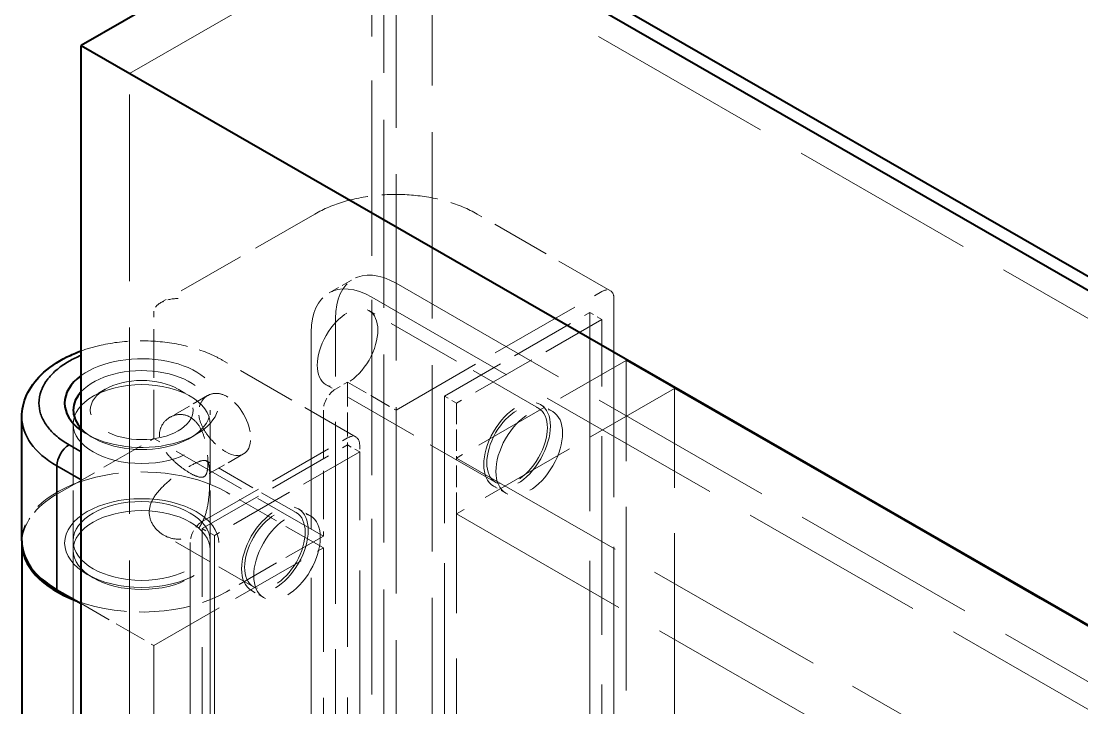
# Model space of a CAD drawing. Header units: millimetres. Extents: x 0 to 2378, y 0 to 1682.
# Drawn here: x 2101.38 to 2126.15, y 1520.25 to 1536.3 of the extents above; entities that cross this region are included whole.
import ezdxf

# ---------------------------------------------------------------- set-up
doc = ezdxf.new("R2010")
doc.units = ezdxf.units.MM
doc.header["$LTSCALE"] = 2
doc.linetypes.add('DASHED', pattern=[0.2067, 0.1654, -0.0413])
for name, color, linetype, lineweight in [('가려진 것(ISO)', 2, 'DASHED', 18), ('가시적인 것(ISO)', 3, 'Continuous', 40), ('가시적인 좁은 것(ISO)', 3, 'Continuous', 35)]:
    doc.layers.add(name, color=color, linetype=linetype, lineweight=lineweight)

msp = doc.modelspace()

# ---------------------------------------------------------------- linework, layer by layer
at = {"layer": '가려진 것(ISO)', "ltscale": 12.393773}
msp.add_line((2109.5655, 1510.3192), (2109.5655, 1539.6406), dxfattribs=at)
at = {"layer": '가려진 것(ISO)', "ltscale": 13.269882}
msp.add_line((2109.8483, 1539.4777), (2109.8483, 1413.9012), dxfattribs=at)
at = {"layer": '가려진 것(ISO)', "ltscale": 13.202866}
for p, q in [((2230.6221, 1470.2519), (2110.9797, 1539.1495)), ((2110.1312, 1538.6608), (2229.7736, 1469.7633)), ((2103.9086, 1535.0775), (2223.5511, 1466.18))]:
    msp.add_line(p, q, dxfattribs=at)
at = {"layer": '가려진 것(ISO)', "ltscale": 13.16608}
for p, q in [((2110.9797, 1539.1495), (2110.9797, 1414.5553)), ((2110.1312, 1414.0666), (2110.1312, 1538.6608)), ((2103.9086, 1410.4833), (2103.9086, 1535.0775))]:
    msp.add_line(p, q, dxfattribs=at)
at = {"layer": '가려진 것(ISO)', "ltscale": 10.643445}
msp.add_line((2110.1312, 1538.6608), (2103.9086, 1535.0775), dxfattribs=at)
at = {"layer": '가려진 것(ISO)', "ltscale": 4.840015}
msp.add_line((2108.2345, 1531.7916), (2104.6408, 1529.7221), dxfattribs=at)
at = {"layer": '가려진 것(ISO)', "ltscale": 4.190233}
for p, q in [((2115.1391, 1529.9999), (2112.0278, 1531.7916)), ((2109.1994, 1526.5795), (2106.0881, 1528.3711))]:
    msp.add_line(p, q, dxfattribs=at)
at = {"layer": '가려진 것(ISO)', "ltscale": 0.761779}
msp.add_line((2108.5674, 1529.9471), (2109.1331, 1530.2728), dxfattribs=at)
at = {"layer": '가려진 것(ISO)', "ltscale": 13.245917}
for p, q in [((2110.1312, 1530.1747), (2222.4197, 1465.5121)), ((2221.854, 1465.1863), (2109.5655, 1529.849))]:
    msp.add_line(p, q, dxfattribs=at)
at = {"layer": '가려진 것(ISO)', "ltscale": 6.475868}
msp.add_line((2110.1312, 1527.2114), (2114.9395, 1529.9803), dxfattribs=at)
at = {"layer": '가려진 것(ISO)', "ltscale": 14.029995}
for p, q in [((2115.2223, 1529.8162), (2115.2223, 1510.8491)), ((2114.6566, 1529.4904), (2114.6566, 1510.5233)), ((2114.9395, 1510.3604), (2114.9395, 1529.3275))]:
    msp.add_line(p, q, dxfattribs=at)
at = {"layer": '가려진 것(ISO)', "ltscale": 3.428354}
for p, q in [((2104.4743, 1526.5472), (2104.4743, 1529.4904)), ((2108.4341, 1527.2101), (2108.4341, 1524.2669))]:
    msp.add_line(p, q, dxfattribs=at)
at = {"layer": '가려진 것(ISO)', "ltscale": 5.33305}
for p, q in [((2113.4586, 1527.2541), (2109.4988, 1529.5344)), ((2115.5052, 1528.3705), (2111.5454, 1526.0902)), ((2112.4605, 1525.5209), (2108.5008, 1527.8012)), ((2108.4341, 1524.2669), (2104.4743, 1526.5472)), ((2104.4743, 1521.7099), (2108.4341, 1523.9902))]:
    msp.add_line(p, q, dxfattribs=at)
at = {"layer": '가려진 것(ISO)', "ltscale": 4.571172}
for p, q in [((2111.2625, 1527.5359), (2114.6566, 1529.4904)), ((2114.9395, 1529.3275), (2111.5454, 1527.373)), ((2105.6057, 1524.6053), (2108.9998, 1526.5599)), ((2105.6057, 1524.4418), (2108.9998, 1526.3964)), ((2109.2826, 1526.2335), (2105.8885, 1524.2789))]:
    msp.add_line(p, q, dxfattribs=at)
at = {"layer": '가려진 것(ISO)', "ltscale": 0.380839}
for p, q in [((2114.9395, 1529.3275), (2114.6566, 1529.4904)), ((2108.7169, 1527.7), (2108.9998, 1527.8629)), ((2111.5454, 1527.373), (2111.2625, 1527.5359)), ((2113.7914, 1527.1779), (2113.5085, 1527.3408)), ((2109.2826, 1526.2335), (2108.9998, 1526.3964)), ((2112.6935, 1525.2714), (2112.4106, 1525.4343)), ((2108.1345, 1524.7379), (2107.8517, 1524.9007)), ((2105.8885, 1524.2789), (2105.6057, 1524.4418)), ((2107.0366, 1522.8314), (2106.7538, 1522.9943))]:
    msp.add_line(p, q, dxfattribs=at)
at = {"layer": '가려진 것(ISO)', "ltscale": 12.83912}
msp.add_line((2108.7169, 1416.5325), (2108.7169, 1529.354), dxfattribs=at)
at = {"layer": '가려진 것(ISO)', "ltscale": 13.879266}
msp.add_line((2108.1513, 1529.0283), (2108.1513, 1514.9558), dxfattribs=at)
at = {"layer": '가려진 것(ISO)', "ltscale": 12.965651}
msp.add_line((2115.5052, 1418.8191), (2115.5052, 1528.3705), dxfattribs=at)
at = {"layer": '가려진 것(ISO)', "ltscale": 12.912267}
for p, q in [((2115.5052, 1528.3705), (2224.9653, 1465.3366)), ((2111.5454, 1526.0902), (2221.0055, 1463.0563))]:
    msp.add_line(p, q, dxfattribs=at)
at = {"layer": '가려진 것(ISO)', "ltscale": 0.53863}
for p, q in [((2103.3397, 1527.6975), (2103.0557, 1527.5327)), ((2105.0432, 1527.6975), (2105.3272, 1527.5327))]:
    msp.add_line(p, q, dxfattribs=at)
at = {"layer": '가려진 것(ISO)', "ltscale": 1.523657}
msp.add_line((2108.9998, 1527.8629), (2110.1312, 1527.2114), dxfattribs=at)
at = {"layer": '가려진 것(ISO)', "ltscale": 1.708245}
msp.add_line((2108.9998, 1527.8629), (2108.9998, 1526.3964), dxfattribs=at)
at = {"layer": '가려진 것(ISO)', "ltscale": 6.856808}
msp.add_line((2116.6365, 1527.7164), (2111.5454, 1524.7846), dxfattribs=at)
at = {"layer": '가려진 것(ISO)', "ltscale": 12.810837}
for p, q in [((2116.6365, 1419.4732), (2116.6365, 1527.7164)), ((2111.5454, 1416.5414), (2111.5454, 1524.7846))]:
    msp.add_line(p, q, dxfattribs=at)
at = {"layer": '가려진 것(ISO)', "ltscale": 13.235192}
for p, q in [((2116.6365, 1527.7164), (2224.9653, 1465.334)), ((2111.5454, 1524.7846), (2219.8741, 1462.4022))]:
    msp.add_line(p, q, dxfattribs=at)
at = {"layer": '가려진 것(ISO)', "ltscale": 1.185965}
msp.add_line((2105.7315, 1527.5492), (2104.8508, 1527.042), dxfattribs=at)
at = {"layer": '가려진 것(ISO)', "ltscale": 11.309377}
msp.add_line((2111.2625, 1519.8913), (2111.2625, 1527.5359), dxfattribs=at)
at = {"layer": '가려진 것(ISO)', "ltscale": 3.561683}
for p, q in [((2102.5915, 1524.1531), (2102.5915, 1527.2107)), ((2105.7915, 1524.1531), (2105.7915, 1527.2107))]:
    msp.add_line(p, q, dxfattribs=at)
at = {"layer": '가려진 것(ISO)', "ltscale": 1.494249}
msp.add_line((2111.5454, 1527.373), (2111.5454, 1526.0902), dxfattribs=at)
at = {"layer": '가려진 것(ISO)', "ltscale": 12.578616}
for p, q in [((2102.5915, 1509.8787), (2102.5915, 1526.8837)), ((2105.7915, 1509.8787), (2105.7915, 1526.8837)), ((2102.5915, 1511.1868), (2102.5915, 1523.9406)), ((2105.7915, 1511.1868), (2105.7915, 1523.9406))]:
    msp.add_line(p, q, dxfattribs=at)
at = {"layer": '가려진 것(ISO)', "ltscale": 3.047415}
for p, q in [((2102.2116, 1525.2442), (2104.4743, 1526.5472)), ((2108.4341, 1523.9902), (2106.1714, 1525.2933)), ((2108.4341, 1524.2669), (2106.1714, 1522.9639))]:
    msp.add_line(p, q, dxfattribs=at)
at = {"layer": '가려진 것(ISO)', "ltscale": 0.269265}
for p, q in [((2103.0557, 1526.5618), (2102.9138, 1526.6441)), ((2105.3272, 1526.5618), (2105.4691, 1526.6441)), ((2103.0557, 1523.2916), (2102.9138, 1523.3739)), ((2105.3272, 1523.2916), (2105.4691, 1523.3739))]:
    msp.add_line(p, q, dxfattribs=at)
at = {"layer": '가려진 것(ISO)', "ltscale": 14.271892}
for p, q in [((2108.9998, 1526.3964), (2108.9998, 1507.1022)), ((2109.2826, 1506.9394), (2109.2826, 1526.2335)), ((2105.6057, 1505.1477), (2105.6057, 1524.4418)), ((2105.8885, 1524.2789), (2105.8885, 1504.9848))]:
    msp.add_line(p, q, dxfattribs=at)
at = {"layer": '가려진 것(ISO)', "ltscale": 0.188899}
msp.add_line((2109.2826, 1526.3957), (2109.2826, 1526.2335), dxfattribs=at)
at = {"layer": '가려진 것(ISO)', "ltscale": 1.240737}
msp.add_line((2106.5706, 1526.186), (2105.6493, 1525.6555), dxfattribs=at)
at = {"layer": '가려진 것(ISO)', "ltscale": 2.822714}
for p, q in [((2107.8018, 1524.8141), (2105.7059, 1526.021)), ((2106.8037, 1523.0809), (2104.7078, 1524.2879))]:
    msp.add_line(p, q, dxfattribs=at)
at = {"layer": '가려진 것(ISO)', "ltscale": 1.520716}
msp.add_line((2111.5454, 1524.7846), (2111.5454, 1526.0902), dxfattribs=at)
at = {"layer": '가려진 것(ISO)', "ltscale": 15.960428}
msp.add_line((2105.3228, 1513.327), (2105.3228, 1524.1154), dxfattribs=at)
at = {"layer": '가려진 것(ISO)', "ltscale": 12.997904}
msp.add_line((2108.4341, 1510.8114), (2108.4341, 1523.9902), dxfattribs=at)
at = {"layer": '가려진 것(ISO)', "ltscale": 2.285536}
msp.add_line((2102.7772, 1522.6872), (2104.4743, 1521.7099), dxfattribs=at)
at = {"layer": '가려진 것(ISO)', "ltscale": 10.405023}
msp.add_line((2104.4743, 1521.7099), (2104.4743, 1514.6767), dxfattribs=at)
at = {"layer": '가려진 것(ISO)', "ltscale": 2.991791}
for centre in [(2110.1312, 1528.5397), (2109.5655, 1528.2139)]:
    msp.add_ellipse(centre, major_axis=(-0.9981, 1.7332), ratio=0.5780931, start_param=5.4997209, end_param=7.0705172, dxfattribs=at)
at = {"layer": '가려진 것(ISO)', "ltscale": 0.598278}
for centre, start_param, end_param in [((2114.9395, 1529.6533), 5.4958534, 7.0666498), ((2108.7169, 1527.373), 0.7834645, 2.3542608), ((2108.9998, 1526.2328), 5.4958534, 7.0666498), ((2105.6057, 1524.2783), 0.7834645, 2.3542608)]:
    msp.add_ellipse(centre, major_axis=(0.1996, 0.3466), ratio=0.5780931, start_param=start_param, end_param=end_param, dxfattribs=at)
at = {"layer": '가려진 것(ISO)', "ltscale": 0.727532}
msp.add_ellipse((2105.04, 1529.4904), major_axis=(0.5657, 0), ratio=0.5780931, start_param=1.5707963, end_param=3.1415927, dxfattribs=at)
at = {"layer": '가려진 것(ISO)', "ltscale": 5.983681}
for centre in [(2108.9998, 1528.6678), (2112.9596, 1526.3875), (2107.3027, 1523.9475)]:
    msp.add_ellipse(centre, major_axis=(-0.499, -0.8666), ratio=0.5780931, dxfattribs=at)
at = {"layer": '가려진 것(ISO)', "ltscale": 10.774666}
msp.add_ellipse((2104.1915, 1527.3743), major_axis=(1.8, 0), ratio=0.5758617, start_param=3.8086038, end_param=8.7577668, dxfattribs=at)
at = {"layer": '가려진 것(ISO)', "ltscale": 10.275366}
msp.add_ellipse((2104.1915, 1527.2107), major_axis=(1.6, 0), ratio=0.5758617, start_param=3.6282876, end_param=8.938083, dxfattribs=at)
at = {"layer": '가려진 것(ISO)', "ltscale": 12.159042}
for centre in [(2104.1915, 1526.8837), (2104.1915, 1524.1531), (2104.1915, 1523.9406)]:
    msp.add_ellipse(centre, major_axis=(-1.6, 0), ratio=0.5758617, dxfattribs=at)
at = {"layer": '가려진 것(ISO)', "ltscale": 7.180437}
msp.add_ellipse((2104.1915, 1527.2107), major_axis=(-1.2, 0), ratio=0.5758617, dxfattribs=at)
at = {"layer": '가려진 것(ISO)', "ltscale": 2.393412}
msp.add_ellipse((2106.1714, 1526.8793), major_axis=(0.3992, -0.6933), ratio=0.5780931, start_param=5.4997209, end_param=8.6413135, dxfattribs=at)
at = {"layer": '가려진 것(ISO)', "ltscale": 6.582059}
for centre in [(2112.9596, 1526.3875), (2113.2424, 1526.2246), (2107.3027, 1523.9475), (2107.5856, 1523.7846)]:
    msp.add_ellipse(centre, major_axis=(0.5489, 0.9532), ratio=0.5780931, dxfattribs=at)
at = {"layer": '가려진 것(ISO)', "ltscale": 6.28287}
msp.add_ellipse((2104.1915, 1524.1531), major_axis=(-2.8, 0), ratio=0.5758617, start_param=3.9269908, end_param=6.2831853, dxfattribs=at)
at = {"layer": '가려진 것(ISO)', "ltscale": 2.05366}
msp.add_ellipse((2104.1915, 1524.1041), major_axis=(-2.8, 0), ratio=0.5758617, start_param=5.4977871, end_param=6.2679737, dxfattribs=at)
at = {"layer": '가려진 것(ISO)', "ltscale": 13.678923}
msp.add_ellipse((2104.1915, 1524.1041), major_axis=(-1.8, 0), ratio=0.5758617, dxfattribs=at)
at = {"layer": '가려진 것(ISO)', "ltscale": 3.634448}
msp.add_ellipse((2104.1915, 1524.1041), major_axis=(-2.8, 0), ratio=0.5758617, start_param=0.9931922, end_param=2.3561945, dxfattribs=at)
at = {"layer": '가려진 것(ISO)', "ltscale": 3.96278}
msp.add_open_spline([(2108.2345, 1531.7916), (2108.4436, 1531.912), (2108.6782, 1532.0094), (2109.1797, 1532.1565), (2109.4467, 1532.2062), (2109.992, 1532.256), (2110.2703, 1532.256), (2110.8156, 1532.2062), (2111.0826, 1532.1565), (2111.5841, 1532.0094), (2111.8187, 1531.912), (2112.0278, 1531.7916)], degree=3, knots=[1.5707963, 1.5707963, 1.5707963, 1.5707963, 1.8849556, 1.8849556, 2.1991149, 2.1991149, 2.5132741, 2.5132741, 2.8274334, 2.8274334, 3.1415927, 3.1415927, 3.1415927, 3.1415927], dxfattribs=at)
at = {"layer": '가려진 것(ISO)', "ltscale": 3.392894}
msp.add_open_spline([(2102.7772, 1528.5932), (2102.9256, 1528.6469), (2103.0812, 1528.6917), (2103.5248, 1528.7902), (2103.8233, 1528.8243), (2104.4206, 1528.8333), (2104.7193, 1528.8085), (2105.2923, 1528.7015), (2105.5664, 1528.6191), (2105.9099, 1528.4673), (2106.0012, 1528.4212), (2106.0881, 1528.3711)], degree=3, knots=[1.7946577, 1.7946577, 1.7946577, 1.7946577, 1.9882917, 1.9882917, 2.330144, 2.330144, 2.6697254, 2.6697254, 3.0109899, 3.0109899, 3.1415927, 3.1415927, 3.1415927, 3.1415927], dxfattribs=at)
at = {"layer": '가려진 것(ISO)', "ltscale": 2.40572}
msp.add_open_spline([(2106.1714, 1527.5333), (2106.0999, 1527.5745), (2106.0197, 1527.5992), (2105.8651, 1527.6036), (2105.7908, 1527.5836), (2105.6702, 1527.5137), (2105.6156, 1527.4591), (2105.542, 1527.3223), (2105.5231, 1527.2402), (2105.5231, 1527.0749), (2105.542, 1526.9814), (2105.6156, 1526.7962), (2105.6702, 1526.7043), (2105.7908, 1526.543), (2105.8651, 1526.4626), (2106.0197, 1526.3243), (2106.0999, 1526.2664), (2106.1714, 1526.2253)], degree=3, knots=[-0.90954053, -0.90954053, -0.90954053, -0.90954053, -0.8337547, -0.8337547, -0.75796886, -0.75796886, -0.68216461, -0.68216461, -0.60636035, -0.60636035, -0.5305561, -0.5305561, -0.45475184, -0.45475184, -0.37896601, -0.37896601, -0.30318018, -0.30318018, -0.30318018, -0.30318018], dxfattribs=at)
at = {"layer": '가려진 것(ISO)', "ltscale": 4.870889}
msp.add_open_spline([(2104.6056, 1526.6291), (2104.6056, 1526.5452), (2104.6293, 1526.4537), (2104.7175, 1526.2771), (2104.7814, 1526.1916), (2104.9179, 1526.0416), (2105.0001, 1525.9665), (2105.1665, 1525.835), (2105.2504, 1525.7783), (2105.3952, 1525.695), (2105.464, 1525.6636), (2105.5757, 1525.6351), (2105.619, 1525.6378), (2105.6806, 1525.6738), (2105.7032, 1525.7095), (2105.7311, 1525.8192), (2105.7369, 1525.8937), (2105.7369, 1525.9776), (2105.7369, 1526.0616), (2105.7311, 1526.1634), (2105.7032, 1526.3747), (2105.6806, 1526.4841), (2105.619, 1526.6771), (2105.5757, 1526.7746), (2105.464, 1526.9377), (2105.3952, 1527.003), (2105.2504, 1527.0864), (2105.1665, 1527.109), (2105.0001, 1527.1061), (2104.9179, 1527.0809), (2104.7814, 1527.0019), (2104.7175, 1526.9424), (2104.6293, 1526.7979), (2104.6056, 1526.7131), (2104.6056, 1526.6291)], degree=3, knots=[-0.6150249, -0.6150249, -0.6150249, -0.6150249, -0.5380418, -0.5380418, -0.4610588, -0.4610588, -0.3842856, -0.3842856, -0.3075124, -0.3075124, -0.2307393, -0.2307393, -0.1539661, -0.1539661, -0.076983, -0.076983, 0, 0, 0, 0.076983, 0.076983, 0.1539661, 0.1539661, 0.2307393, 0.2307393, 0.3075124, 0.3075124, 0.3842856, 0.3842856, 0.4610588, 0.4610588, 0.5380418, 0.5380418, 0.6150249, 0.6150249, 0.6150249, 0.6150249], dxfattribs=at)
at = {"layer": '가려진 것(ISO)', "ltscale": 6.162827}
msp.add_open_spline([(2105.3228, 1525.9052), (2105.2313, 1525.8525), (2105.1233, 1525.7824), (2104.9063, 1525.623), (2104.7976, 1525.5334), (2104.6144, 1525.3557), (2104.5265, 1525.2545), (2104.4025, 1525.0423), (2104.3675, 1524.9301), (2104.3675, 1524.8234), (2104.3675, 1524.7167), (2104.4025, 1524.608), (2104.5265, 1524.4204), (2104.6144, 1524.3419), (2104.7976, 1524.2359), (2104.9063, 1524.2003), (2105.1233, 1524.1909), (2105.2313, 1524.2174), (2105.4144, 1524.3228), (2105.4982, 1524.4068), (2105.6285, 1524.6162), (2105.6753, 1524.7414), (2105.7376, 1524.9888), (2105.7572, 1525.1292), (2105.7787, 1525.4005), (2105.7817, 1525.5311), (2105.7817, 1525.7445), (2105.7787, 1525.8348), (2105.7572, 1525.9633), (2105.7376, 1526.0025), (2105.6753, 1526.0389), (2105.6285, 1526.0388), (2105.4982, 1525.9983), (2105.4144, 1525.9579), (2105.3228, 1525.9052)], degree=3, knots=[1.1697274, 1.1697274, 1.1697274, 1.1697274, 1.266818, 1.266818, 1.3639085, 1.3639085, 1.4617725, 1.4617725, 1.5596365, 1.5596365, 1.5596365, 1.6575005, 1.6575005, 1.7553644, 1.7553644, 1.852455, 1.852455, 1.9495456, 1.9495456, 2.0466362, 2.0466362, 2.1437268, 2.1437268, 2.2415908, 2.2415908, 2.3394547, 2.3394547, 2.4373187, 2.4373187, 2.5351827, 2.5351827, 2.6322733, 2.6322733, 2.7293639, 2.7293639, 2.7293639, 2.7293639], dxfattribs=at)
at = {"layer": '가시적인 것(ISO)'}
for p, q in [((2109.5655, 1539.6406), (2102.7772, 1535.7315)), ((2230.3393, 1470.0916), (2109.5655, 1539.6406)), ((2230.6221, 1470.2545), (2109.8483, 1539.8035)), ((2102.7772, 1535.7315), (2223.5511, 1466.1825)), ((2102.7772, 1517.4279), (2102.7772, 1535.7315)), ((2101.3915, 1524.1531), (2101.3915, 1527.0472)), ((2101.3915, 1524.1041), (2101.3915, 1511.0233)), ((2102.2116, 1523.013), (2102.7772, 1522.6872))]:
    msp.add_line(p, q, dxfattribs=at)
for centre, major_axis, start_param, end_param in [((2104.1915, 1527.3743), (-1.8, 0), 5.6161742, 6.9501964), ((2104.1915, 1527.2107), (-1.6, 0), 5.7964904, 6.7698803), ((2104.1915, 1524.1041), (-2.8, 0), 6.2679737, 7.2763775), ((2104.1915, 1524.1531), (-2.8, 0), 0, 0.7853982)]:
    msp.add_ellipse(centre, major_axis=major_axis, ratio=0.5758617, start_param=start_param, end_param=end_param, dxfattribs=at)
msp.add_open_spline([(2101.3915, 1527.0472), (2101.3915, 1527.2227), (2101.4311, 1527.3974), (2101.5827, 1527.7344), (2101.7, 1527.8939), (2102.0114, 1528.1985), (2102.2154, 1528.3373), (2102.5502, 1528.5039), (2102.6616, 1528.5512), (2102.7772, 1528.5932)], degree=3, knots=[0.7853982, 0.7853982, 0.7853982, 0.7853982, 1.0389168, 1.0389168, 1.3173777, 1.3173777, 1.6436739, 1.6436739, 1.7946577, 1.7946577, 1.7946577, 1.7946577], dxfattribs=at)
at = {"layer": '가시적인 좁은 것(ISO)'}
for p, q in [((2102.4944, 1526.397), (2102.7772, 1526.2341)), ((2102.2116, 1525.9071), (2102.2116, 1523.013)), ((2102.7772, 1525.5813), (2102.2116, 1525.9071))]:
    msp.add_line(p, q, dxfattribs=at)
for centre, major_axis, ratio, start_param, end_param in [((2104.1915, 1527.0472), (-2.8, 0), 0.5758617, 0, 0.7853982), ((2102.4944, 1526.07), (-0.1996, -0.3466), 0.5780931, 3.9250571, 5.4958534)]:
    msp.add_ellipse(centre, major_axis=major_axis, ratio=ratio, start_param=start_param, end_param=end_param, dxfattribs=at)
msp.add_open_spline([(2102.7772, 1528.4909), (2102.6768, 1528.4487), (2102.5824, 1528.4022), (2102.4944, 1528.3515), (2102.3972, 1528.2955), (2102.3089, 1528.2352), (2102.2297, 1528.1704), (2102.2244, 1528.1661), (2102.2194, 1528.162), (2102.2139, 1528.1574), (2102.1368, 1528.0928), (2102.0697, 1528.025), (2102.0127, 1527.9539), (2102.0046, 1527.9437), (2101.9969, 1527.9339), (2101.9889, 1527.9232), (2101.9406, 1527.8589), (2101.9011, 1527.7931), (2101.8703, 1527.7255), (2101.86, 1527.703), (2101.8509, 1527.6808), (2101.8424, 1527.6575), (2101.8084, 1527.5642), (2101.7915, 1527.4696), (2101.7915, 1527.3743), (2101.7914, 1527.2908), (2101.8044, 1527.2081), (2101.8304, 1527.1262), (2101.8342, 1527.1144), (2101.8382, 1527.1025), (2101.8424, 1527.0911), (2101.8714, 1527.0111), (2101.9124, 1526.9333), (2101.9654, 1526.8576), (2101.973, 1526.8468), (2101.9812, 1526.8356), (2101.9889, 1526.8253), (2102.0468, 1526.7483), (2102.1163, 1526.6748), (2102.1975, 1526.605), (2102.2029, 1526.6004), (2102.2087, 1526.5955), (2102.2139, 1526.5911), (2102.297, 1526.5216), (2102.3905, 1526.4568), (2102.4944, 1526.397)], degree=3, knots=[0.44695789, 0.44695789, 0.44695789, 0.44695789, 0.5, 0.5, 0.5, 0.55859375, 0.55859375, 0.55859375, 0.5625, 0.5625, 0.5625, 0.6171875, 0.6171875, 0.6171875, 0.625, 0.625, 0.625, 0.671875, 0.671875, 0.671875, 0.6875, 0.6875, 0.6875, 0.75, 0.75, 0.75, 0.8046875, 0.8046875, 0.8046875, 0.8125, 0.8125, 0.8125, 0.8671875, 0.8671875, 0.8671875, 0.875, 0.875, 0.875, 0.93359375, 0.93359375, 0.93359375, 0.9375, 0.9375, 0.9375, 1, 1, 1, 1], dxfattribs=at)

doc.saveas('drawing.dxf')
